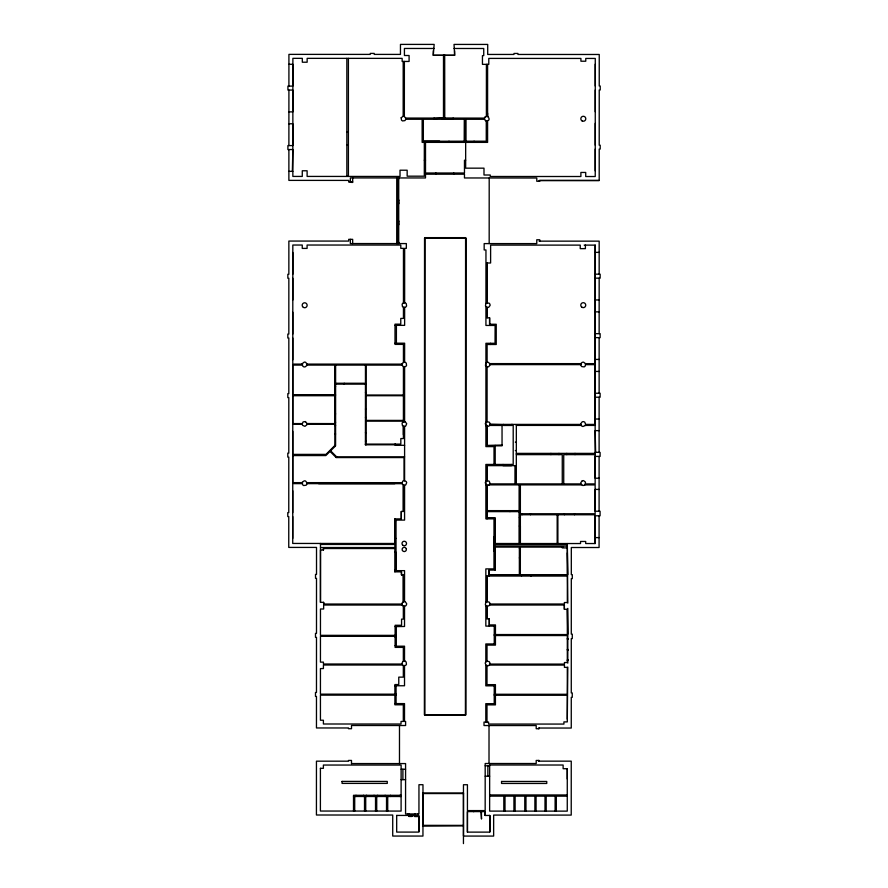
<?xml version="1.0" encoding="UTF-8"?>
<svg xmlns="http://www.w3.org/2000/svg" width="888" height="888" viewBox="0 0 888 888"><rect width="100%" height="100%" fill="white"/><g stroke="black" fill="none" stroke-linecap="round" stroke-linejoin="round"><path stroke-width="1.33" d="M288.889 149.55L288.877 180.386L348.718 180.408L348.718 181.929L352.68 181.929M288.889 145.588L288.911 90.065M288.911 86.103L288.922 54.379L370.274 54.401L370.274 53.413L374.237 53.413L374.237 54.401L400.455 54.412L400.466 44.4L434.165 44.411L433.277 55.311L454.623 55.322L454.623 50.694M302.264 482.639L292.751 482.639L292.751 454.39L325.985 454.39L334.898 445.443L334.898 424.298L306.971 424.286M302.275 365.09L292.785 365.09L292.751 482.639M401.876 604.062L323.643 604.04L323.643 602.353L320.468 602.353L320.49 543.456M320.468 602.353L320.468 550.005L323.454 550.005L323.465 548.518L394.838 548.54L394.838 571.839L401.476 571.839L401.476 574.913L403.363 574.913L403.363 601.764L403.363 574.913M305.317 421.545L307.07 423.543L334.898 423.598L334.909 395.726L292.774 395.715L292.763 423.587L302.242 423.587M334.909 395.027L334.92 365.101M335.62 365.101L335.609 383.25L365.456 383.261L365.456 365.112M335.808 384.138L335.808 383.25M344.233 384.149L344.233 383.25M350.327 239.338L350.327 243.556L406.349 243.578L406.338 248.34L404.662 248.34L404.639 302.775M350.349 181.929L350.349 177.933L425.496 177.955L425.507 174.192L464.468 174.203L464.468 177.966L536.785 178.011L536.785 181.263L539.76 181.263L539.726 180.486L599.2 180.508L599.211 149.062L600.199 149.062L600.199 145.199L599.211 145.199L599.234 89.977L600.221 89.977L600.221 86.003L599.234 86.003L599.245 54.479L517.948 54.457L517.948 53.458L513.974 53.458L513.974 54.446L487.701 54.446L487.712 44.433L454.034 44.422L454.623 55.322L433.277 55.311L433.277 50.694M351.493 763.669L351.493 760.439L348.518 760.439L348.518 761.183L316.45 761.171L316.428 815.006L392.718 815.04L392.718 836.052L422.954 836.063L422.977 784.703L418.958 784.703L418.947 813.952L405.561 813.952L405.583 763.58L351.493 763.569M352.658 243.567L352.658 239.338L348.695 239.338L348.695 241.081L288.866 241.059L288.855 274.281L287.856 274.27L287.856 278.244L288.844 278.244L288.833 334.055L287.834 334.055L287.834 338.028L288.833 338.028L288.811 393.639L287.823 393.639L287.823 397.613L288.811 397.613L288.789 453.124L287.801 453.124L287.801 457.098L288.789 457.098L288.767 512.62L287.779 512.62L287.779 516.583L288.767 516.583L288.755 547.419L316.517 547.419L316.517 574.392L315.518 574.392L315.518 578.354L316.505 578.354L316.494 633.377L315.495 633.377L315.495 637.351L316.494 637.351L316.472 692.474L315.484 692.474L315.484 696.436L316.472 696.436L316.461 727.96L348.529 727.971L348.529 728.715L351.504 728.715L351.504 725.496L405.594 725.518L405.594 721.445L404.506 721.445L404.506 703.607L394.894 703.596M352.68 177.933L352.68 182.429L351.681 182.429L351.681 181.596L348.718 181.596M353.513 811.055L353.513 795.293L401.11 795.304M354.701 811.055L354.712 796.481M355.999 796.481L355.999 795.293M363.436 796.481L363.436 795.293M364.513 811.066L364.524 796.492M365.456 384.149L365.434 444.788L395.171 444.799L395.171 444.111L395.171 445.332L404.595 445.299L404.595 426.406L405.783 425.918L406.704 423.687L405.228 421.767M365.712 811.066L365.712 796.492M366.156 365.112L366.145 395.016L403.418 395.038M366.6 796.492L366.6 795.293M374.037 796.492L374.037 795.304M375.524 811.066L375.524 796.492M376.712 811.066L376.723 796.492M377.711 796.492L377.711 795.304M385.148 796.492L385.148 795.304M386.524 811.066L386.535 796.492M387.712 811.066L387.723 796.492M390.498 796.492L390.498 795.304M394.894 695.171L394.894 704.795L403.319 704.795L403.307 721.445L401.032 721.445L401.032 724.02L323.399 723.998L323.399 720.235L320.435 720.235L320.435 695.149L396.081 695.171M394.894 694.183L394.894 684.559L398.768 684.57L398.768 677.133L403.33 677.133L403.33 665.689L401.831 663.769L402.741 661.538L405.139 661.205M302.153 483.638L292.751 483.627L292.729 543.445L394.849 543.478L394.849 518.903L401.298 518.903L401.298 511.466L403.385 511.466L403.385 485.237L401.898 483.316L402.808 481.085L403.962 480.597L406.204 481.518L406.682 482.672L405.761 484.904L403.385 485.237L403.385 511.466M396.081 703.596L396.081 685.758M396.303 626.462L396.303 646.198L404.528 646.198L404.517 661.127M396.392 343.201L396.403 325.352M396.725 243.578L396.747 177.944M397.724 243.578L397.746 177.944M398.712 243.578L398.734 177.944M399.478 763.68L399.489 725.507M399.922 796.503L399.922 795.304M401.476 574.913L401.476 571.839M402.897 779.642L402.897 769.23M403.174 116.317L403.196 61.45M403.33 661.294L403.341 647.385L395.105 647.385L395.116 636.352L320.457 636.33L320.446 662.137L323.421 662.137L323.421 664.013L401.953 664.046M403.352 606.16L405.727 605.838L406.482 604.839L406.649 603.607L405.172 601.687L403.918 601.531L402.009 603.008L402.342 605.405L403.33 606.16L403.341 619.136L401.565 619.136L401.565 625.274L395.116 625.274L395.116 635.364L320.457 635.342L320.468 608.99L323.643 608.99L323.643 605.028L402.197 605.05M403.407 421.844L403.43 366.8L405.805 366.466L406.56 365.479L406.249 363.081L405.25 362.326L403.996 362.16L402.086 363.647L401.931 364.879L403.407 366.788M403.43 362.404L403.441 344.389L395.005 344.389L395.016 324.164L400.766 324.164L400.766 318.415L403.441 318.415L403.452 307.337L402.442 306.571L402.109 304.184L402.863 303.185L405.261 302.852L406.26 303.618L406.582 306.016L405.827 307.015L403.452 307.337M403.452 302.941L403.463 248.34L400.788 248.34L400.788 245.066L307.093 245.033L307.093 248.407L302.253 248.407L302.253 245.033L292.829 245.033L292.785 364.102L302.275 364.102M404.362 116.483L404.384 61.45M404.517 665.834L404.517 685.758L394.894 685.758M404.54 606.315L404.528 626.473L395.116 626.628M404.54 601.609L404.551 570.651L396.026 570.651L396.037 520.091L404.573 520.091L404.584 485.392M404.606 421.689L404.617 366.944M404.617 362.237L404.628 343.201L395.005 343.19M404.639 307.492L404.628 325.352L395.016 325.352M407.648 815.439L407.648 813.952M409.157 813.952L408.891 815.528M414.607 814.962L414.607 813.952M414.84 813.952L414.818 815.661L411.788 815.661L411.788 815.073L414.818 815.073L409.157 814.951M417.76 813.952L417.76 816.549L414.607 816.549M418.947 829.414L418.947 816.849M423.343 119.27L423.343 141.281L464.48 141.192L464.48 119.281L423.343 119.27L423.332 141.181L439.593 141.181L439.593 142.369M424.32 142.369L424.309 176.179L407.159 176.179L407.159 170.219L400.022 170.207L400.022 176.457L307.115 176.423L307.115 170.774L302.275 170.774L302.275 176.423L292.851 176.423L292.885 58.342L302.32 58.342L302.32 62.216L307.148 62.216L307.148 58.353L402.153 58.375L402.153 61.45L409.091 61.461L409.091 55.511L404.429 55.5L404.429 48.463L434.165 48.474M425.507 142.369L425.507 173.005L464.468 173.016L464.468 160.228L465.656 160.228M434.043 119.27L434.043 118.082M435.908 174.192L435.908 173.005M442.468 119.27L442.479 118.082L434.043 118.581M443.501 55.023L443.478 118.082L405.683 118.071M444.167 715.317L446.142 715.317M444.755 119.281L444.688 55.023M449.006 142.38L449.006 141.192M453.18 119.281L453.18 118.093M453.757 174.203L453.757 173.016M538.628 760.461L538.628 761.149L571.25 761.16L571.228 815.095L493.65 815.073L493.639 836.085L463.458 836.074L463.469 784.726L467.432 784.726L467.432 810.6L485.17 810.6L485.192 763.514L536.197 763.525L536.197 760.45L539.171 760.461L539.171 761.149M463.447 843.6L463.458 836.607M484.504 119.292L465.678 119.281L465.656 168.165L483.993 168.165L483.993 175.003L490.243 175.014L490.243 176.49L580.885 176.512L580.885 172.45L585.714 172.45L585.714 176.523L595.238 176.523L595.271 58.442L585.758 58.442L585.758 61.217L580.919 61.217L580.919 58.442L488.789 58.408L488.789 64.358L482.45 64.358L482.45 55.633L483.738 55.633L483.738 48.496L454.034 48.485M466.289 142.38L466.289 141.192M467.421 832.112L467.432 811.588L485.17 811.599L485.27 815.462L489.688 815.462L489.688 832.123L467.432 832.123L467.432 811.588M473.471 811.588L473.482 810.6M473.87 811.588L473.97 810.6M474.092 142.38L474.092 141.192M481.007 811.599L481.507 819.036L481.407 810.6M481.906 811.599L481.906 810.6M485.803 722.066L485.803 703.685L495.426 703.685M485.814 664.99L485.814 685.836L495.426 685.836M485.814 661.893L485.825 643.955L495.437 643.955M485.836 605.461L485.836 626.107L495.449 626.107M485.836 602.364L485.847 568.886L493.983 568.886L493.994 518.87L485.869 518.858L485.88 464.446L513.197 464.457L513.209 425.396L489.599 425.385L501.554 425.396M485.936 306.638L485.925 325.441L495.116 325.452L495.049 343.29L485.925 343.29L485.891 446.609L494.017 446.609L494.017 464.457M485.936 303.541L485.958 249.95L484.171 249.95L484.171 243.601L536.763 243.612L536.774 239.76L539.738 239.76L539.738 241.125M486.391 116.417L486.413 64.358M486.99 722.066L486.99 704.872L495.426 704.872L495.426 695.26M487.013 665.756L487.001 684.648L495.426 684.648L495.426 694.272M487.013 661.194L487.013 645.11L495.437 645.11L495.449 635.53M487.024 618.77L487.024 606.238L487.024 618.77L489.299 618.77L489.299 626.107M487.035 576.035L487.024 601.664L487.035 576.035L567.343 576.068L567.332 602.53L564.357 602.53L564.357 604.018L489.976 604.018M487.057 511.621L487.057 517.671L495.182 517.682L495.182 543.512L519.369 543.523L519.38 511.632L487.057 511.621L487.057 518.87M487.057 510.633L487.068 485.303L487.057 510.633L519.38 510.644L519.391 484.881L489.066 484.881M487.068 465.645L487.068 480.741L487.068 465.645L515.329 465.645L515.317 483.893L489.821 483.893M502.042 445.032L487.079 445.421L487.09 426.318M487.09 421.756L487.101 366.866M487.112 362.304L487.112 344.477L496.237 344.489L496.237 324.264L489.599 324.253L489.599 317.815L487.124 317.815L487.124 307.403L487.124 317.815M487.135 262.981L487.124 302.841L487.124 262.992L490.609 262.992L490.62 245.099L580.241 245.121L580.241 248.64L585.392 248.64L585.392 245.121M487.601 64.358L487.59 116.528L487.59 113.042M487.867 776.201L487.867 765.789M489.011 763.514L489.022 725.54M489.122 576.035L489.122 570.074L495.171 570.074L495.171 547.086L519.369 547.097L519.358 575.058L489.122 575.047M489.177 243.59L489.199 177.989M489.299 618.77L489.299 624.919L495.449 624.919L495.449 634.532M489.599 324.253L489.599 317.815M494.228 703.685L494.239 685.836M494.25 643.955L494.261 626.107M495.204 464.457L495.204 445.421M502.042 425.396L502.042 445.832L495.204 445.832M503.041 464.457L503.03 465.645L511.466 465.645L511.466 464.457M511.976 425.396L511.976 424.409L511.976 425.396L503.54 425.396L503.54 424.409M503.818 811.11L503.818 796.136M505.006 811.11L505.006 796.136M509.956 511.632L509.956 510.644M513.93 811.11L513.93 796.136M515.118 811.11L515.118 796.136M518.392 511.632L518.392 510.644L509.956 511.144M567.354 543.545L567.343 575.069L520.346 575.058L520.357 547.097L563.192 547.097M520.357 543.523L520.368 514.74L595.127 514.763L595.115 543.545L585.692 543.534L585.692 541.469L580.541 541.458L580.541 543.545L520.368 543.534L520.368 526.073L519.369 526.073M521.534 576.046L521.534 575.058M522.055 514.74L522.055 513.741M524.775 811.11L524.786 796.148M525.962 811.11L525.974 796.148M530.48 514.74L530.48 513.752M530.957 576.057L530.957 575.058M534.887 811.121L534.898 796.148M536.075 811.121L536.086 796.148M538.639 728.726L538.639 728.038L571.262 728.049L571.273 697.313L572.26 697.313L572.26 692.951L571.273 692.951L571.284 638.616L572.283 638.616L572.283 634.154L571.284 634.154L571.306 578.643L572.294 578.643L572.305 574.669L571.306 574.669L571.317 547.508L599.078 547.519L599.089 515.795M539.116 181.263L539.116 180.486L599.2 180.486M539.183 728.038L539.183 728.726L536.208 728.726L536.208 725.552L484.016 725.54L484.016 722.066L488.578 722.066L488.578 724.053L563.924 724.075L563.924 721.9L567.299 721.9L567.299 695.282L494.239 695.26M544.999 811.121L545.01 796.148M546.187 811.121L546.198 796.148M555.111 811.121L555.122 796.148M556.31 811.121L556.31 796.148M562.293 547.108L562.293 547.896L567.354 547.907M494.25 634.554L567.321 634.565L567.332 609.268L564.357 609.268L564.357 605.017L489.699 605.017M564.391 514.751L564.391 513.764M567.809 667.121L567.299 719.125M567.809 663.103L567.832 608.38M567.832 603.096L567.354 552.858M574.514 514.751L574.514 513.764M599.089 511.233L599.111 456.399M599.111 452.436L599.123 397.214M599.134 393.251L599.145 337.629M599.145 333.666L599.167 278.144M599.167 274.181L599.178 241.148L539.094 241.148M464.391 141.192L464.48 119.281M463.458 836.074L463.503 825.862L422.954 826.129M323.454 548.54L323.454 550.005M307.07 423.543L306.904 424.819L304.95 426.329L302.653 425.385L302.153 424.209L303.097 421.911L305.55 421.578M585.669 424.397L585.17 425.585L582.883 426.518L581.707 426.029L580.763 423.731L582.273 421.767L583.56 421.611L584.737 422.111L585.669 424.397L595.149 424.431L595.171 364.646L585.658 364.646M330.17 451.559L330.758 450.971M336.086 457.464L336.674 456.876M486.791 302.886L485.803 303.652L485.481 306.038L487.39 307.514L488.633 307.359L490.109 305.45L489.954 304.218L489.199 303.219L486.813 302.886M486.768 362.348L485.78 363.114L485.459 365.501L486.213 366.5L488.611 366.822L490.087 364.913L489.932 363.669L488.023 362.193L486.791 362.348M582.25 480.763L580.741 482.728L580.907 483.993L582.861 485.514L584.138 485.348L585.159 484.571L585.492 482.117L583.538 480.597L582.262 480.752M288.922 64.291L292.885 64.291L292.874 86.103L287.923 86.103L287.923 90.065L292.874 90.065L292.874 111.877L288.9 111.877M444.666 118.082L484.515 118.104M444.755 118.581L453.18 118.581M405.694 119.258L422.144 119.27L422.144 142.369L487.59 142.38L487.59 120.979M288.9 123.776L292.862 123.776L292.862 145.588L287.901 145.588L287.901 149.55L292.862 149.55L292.352 171.362M346.842 132.312L348.407 132.312M346.842 144.666L348.407 144.666M424.32 160.217L425.507 160.217M288.889 171.362L292.851 171.362M397.735 178.444L398.734 178.444M397.735 178.932L398.734 178.932M397.735 199.856L398.723 199.856M397.735 200.355L398.723 200.355M397.735 200.843L398.723 200.843M397.735 201.343L398.723 201.343M397.735 202.331L398.723 202.331M397.735 202.83L398.723 202.83M397.735 203.33L398.723 203.33M397.735 203.818L398.723 203.818M397.724 220.879L398.723 220.879M397.724 221.367L398.723 221.367M397.724 221.867L398.723 221.867M397.724 222.355L398.723 222.366M397.724 223.354L398.712 223.354M397.724 223.843L398.712 223.843M397.724 224.342L398.712 224.342M397.724 224.842L398.712 224.842M397.724 242.191L398.712 242.191M397.724 242.591L398.712 242.591M397.724 243.079L398.712 243.079M584.171 245.099L595.215 245.132L595.171 363.647L585.503 363.647L583.583 362.16L582.306 362.315L581.274 363.103L580.941 365.556L581.718 366.578L584.171 366.911L585.192 366.134L585.536 363.68M595.204 252.37L599.178 252.37M595.204 274.181L600.155 274.181L600.155 278.144L595.204 278.144M595.193 299.955L599.156 299.955M595.193 311.855L599.156 311.855M595.182 333.666L600.144 333.666L600.133 337.629L595.182 337.629M595.171 359.44L599.145 359.44M489.887 363.614L581.041 363.647M307.048 364.102L402.031 364.136M490.054 364.613L580.83 364.635M306.971 365.09L402.031 365.123M595.171 371.439L599.134 371.439M366.145 384.149L335.609 384.138L335.586 445.809L330.602 450.815L336.696 456.887L404.595 456.887M334.909 386.602L335.609 386.602M365.445 392.574L366.145 392.574M595.16 393.251L600.122 393.251L600.122 397.214L595.149 397.214M292.785 365.09L292.785 395.016L335.109 395.027L335.109 365.101M292.774 395.016L335.609 395.027M403.418 395.726L366.145 395.715L366.134 420.401L403.407 420.413M365.445 409.102L366.134 409.102M334.909 413.886L335.597 413.886M365.445 417.526L366.134 417.526M595.149 419.025L599.123 419.025M403.407 421.112L366.134 421.101L366.122 444.788L365.434 444.788L365.434 444.1L400.821 444.111L400.832 438.561L403.407 438.561L403.407 426.251L402.397 425.485L402.075 423.088L402.83 422.1L405.217 421.767M334.898 422.311L335.597 422.311M292.763 424.275L302.186 424.286M490.054 424.397L580.852 424.431M511.976 424.897L490.576 424.397M516.106 424.908L580.907 424.908M585.458 424.908L595.171 424.908L595.171 245.099M581.24 425.419L516.339 425.396L516.317 483.893L580.896 483.916M585.248 425.419L595.149 425.43L595.138 483.916L585.436 483.916M334.898 425.585L335.597 425.585M599.111 430.625L595.149 430.625L595.637 452.436M365.434 432.7L366.134 432.7M334.898 434.01L335.597 434.01M365.434 441.125L366.122 441.125M515.34 442.157L516.328 442.157M515.329 450.582L516.328 450.582M595.149 452.247L600.099 452.436L600.099 456.41L595.138 456.399L595.138 478.21L599.1 478.21M516.328 453.38L595.138 453.38M516.328 454.634L562.271 454.634L562.271 483.905M595.138 454.634L563.725 454.634L563.725 483.905M292.751 455.566L325.863 455.566L330.014 451.404L336.186 457.564L404.084 457.564L404.084 480.619M306.926 482.639L401.975 482.672M318.581 483.638L394.849 483.66M306.959 483.638L402.042 483.671M581.596 484.904L520.379 484.881L520.368 513.741L595.127 513.764L595.138 484.915L584.715 484.904M595.127 543.534L595.115 515.795L600.077 515.795L600.077 511.233L595.127 511.233L595.127 489.421L599.1 489.421M519.369 517.649L520.368 517.649L520.368 514.74M394.849 520.59L396.037 520.59M595.115 537.606L599.078 537.606M394.849 538.428L396.037 538.428M320.49 544.455L394.849 544.477L394.838 547.552L320.49 547.519M567.354 544.533L495.182 544.511L495.171 546.098L567.354 546.12M519.369 548.484L520.357 548.484M394.838 552.303L396.037 552.303L396.037 570.152L394.838 570.152L394.838 571.839M519.358 557.897L520.357 557.897M567.843 574.669L567.343 547.097M519.358 575.058L489.122 575.047L489.122 570.074M520.357 575.069L567.343 575.069M567.821 634.154L567.321 609.268M395.116 635.053L396.303 635.053M494.25 635.53L567.321 635.553L567.31 662.515L564.435 662.515L564.435 664.102L489.876 664.08M395.116 637.229L396.303 637.229M567.321 638.616L568.309 638.616M567.321 639.116L568.309 639.116M395.105 645.654L396.303 645.665M567.321 649.528L568.309 649.528M567.321 650.016L568.309 650.016M567.31 659.939L568.309 659.939M567.31 660.428L568.309 660.428M402.464 665.034L323.421 665.012L323.421 668.575L320.446 668.575L320.435 694.161L396.081 694.183M489.355 665.068L564.435 665.09L564.435 667.365L567.31 667.365L567.299 694.294L494.239 694.272M485.192 765.789L489.654 765.789M567.277 769.086L567.277 779.009M401.121 769.23L405.572 769.241M485.181 776.201L489.643 776.201M401.11 779.642L405.572 779.642M422.966 793.04L463.514 793.051M463.514 793.55L422.966 793.55L422.954 825.352L463.503 825.374M489.643 794.938L567.266 794.971M355.999 795.992L363.436 795.992M366.6 795.992L374.037 795.992M377.711 795.992L385.148 795.992M390.498 796.003L399.922 796.003M489.643 796.136L567.266 796.159M353.513 796.481L401.11 796.503M408.258 813.73L408.857 813.73M418.936 830.324L418.936 831.423M404.628 426.395L403.407 426.24L403.407 434.676M403.33 665.689L405.705 665.356L406.46 664.368L406.149 661.971L405.15 661.216M495.182 543.512L495.182 518.87M595.26 64.191L595.26 86.003M595.26 89.966L595.26 111.777M595.249 123.377L595.249 145.188M595.238 149.062L595.238 170.873M575.013 453.38L575.013 454.634M566.777 453.38L566.777 454.634M564.357 605.017L564.357 609.268M558.952 453.38L558.952 454.634M557.886 543.534L557.886 514.751L557.176 514.751L557.176 543.534M550.915 453.38L550.915 454.634M519.391 484.881L519.391 510.633M519.369 511.632L519.369 543.523M515.317 465.645L515.317 483.893M495.171 547.086L495.171 570.074M493.994 536.707L493.994 551.037M490.62 324.253L490.62 325.452M490.62 343.29L490.62 344.489M487.079 425.396L487.079 445.421M486.258 121.034L486.258 141.192L465.678 141.192L465.678 119.281M463.469 793.55L463.469 825.352M404.595 445.299L404.595 480.674M401.298 511.466L401.298 518.903M394.849 518.903L394.849 543.478M348.407 58.364L348.407 176.446M346.842 58.364L346.842 176.446M334.898 395.726L334.898 423.598M334.898 445.443L334.898 446.509M323.643 602.353L323.643 604.04M292.818 252.47L292.818 274.281M292.807 278.244L292.807 300.055M292.796 312.254L292.796 334.066M292.785 338.028L292.785 359.84M292.763 431.324L292.763 453.135M292.74 490.809L292.74 512.62M292.729 516.583L292.729 538.394M320.413 768.32L320.401 811.044L401.099 811.077L401.121 765.068L323.387 765.045L323.387 768.331L320.413 768.32M342.058 781.407L342.058 783.394L387.268 783.405L387.268 781.429L342.058 781.407M396.692 815.428L396.681 832.089L418.936 832.1L418.947 815.439L396.692 815.428M408.946 815.883L408.946 816.461L411.976 816.461L411.976 815.883L408.946 815.883M424.542 238.128L424.386 714.818L465.923 714.829L466.078 238.151L424.542 238.128M425.03 237.64L424.875 715.317L465.423 715.328L465.59 237.651L425.03 237.64M485.17 811.599L485.17 815.462L485.17 811.599M489.677 815.462L489.677 832.123L489.688 815.462M489.654 765.001L489.632 811.099L567.266 811.133L567.277 768.697L563.125 768.697L563.125 765.023L489.654 765.001M501.542 781.462L501.542 783.449L546.753 783.46L546.753 781.473L501.542 781.462M302.342 363.592L302.675 366.045L303.696 366.822L304.961 366.977L306.926 365.468L307.093 364.191L305.583 362.237L304.295 362.071L302.342 363.592M302.297 482.317L302.63 484.781L303.652 485.547L306.105 485.225L306.882 484.204L307.048 482.928L305.539 480.963L304.251 480.808L302.297 482.317M401.176 117.782L401.509 120.18L402.497 120.935L404.895 120.613L405.65 119.614L405.816 118.382L404.34 116.461L403.085 116.306L401.176 117.782M485.758 422.555L485.281 423.709L486.202 425.94L488.589 426.273L489.588 425.507L489.91 423.121L489.155 422.122L486.768 421.789L485.758 422.555M485.736 481.551L485.259 482.706L486.18 484.937L488.567 485.259L489.566 484.504L490.054 483.35L489.144 481.118L486.746 480.785L485.736 481.551M485.703 602.475L485.381 604.872L486.136 605.86L487.29 606.349L489.532 605.427L489.854 603.041L489.099 602.042L486.713 601.709L485.703 602.475M485.681 662.004L485.203 663.158L486.125 665.39L488.511 665.711L489.51 664.957L489.832 662.559L489.077 661.571L486.691 661.238L485.681 662.004M484.881 117.238L484.393 118.393L485.303 120.635L486.446 121.112L488.689 120.213L489.177 119.059L488.267 116.816L485.88 116.483L484.881 117.238M406.349 548.884L406.127 548.362A2.153 2.153 0 0 0 402.186 549.994L402.408 550.516A2.153 2.153 0 0 0 406.349 548.884M402.897 545.31A2.264 2.264 0 0 0 406.504 543.8A2.264 2.264 0 0 0 403.396 541.425A2.264 2.264 0 0 0 402.897 545.31M582.017 307.304A2.475 2.475 0 0 0 585.736 305.161A2.475 2.475 0 0 0 582.017 303.008A2.475 2.475 0 0 0 582.017 307.304M582.073 120.901A2.475 2.475 0 0 0 585.791 118.759A2.475 2.475 0 0 0 582.073 116.606A2.475 2.475 0 0 0 582.073 120.901M303.419 307.403A2.475 2.475 0 0 0 307.137 305.261A2.475 2.475 0 0 0 303.419 303.119A2.475 2.475 0 0 0 303.419 307.403"/></g></svg>
